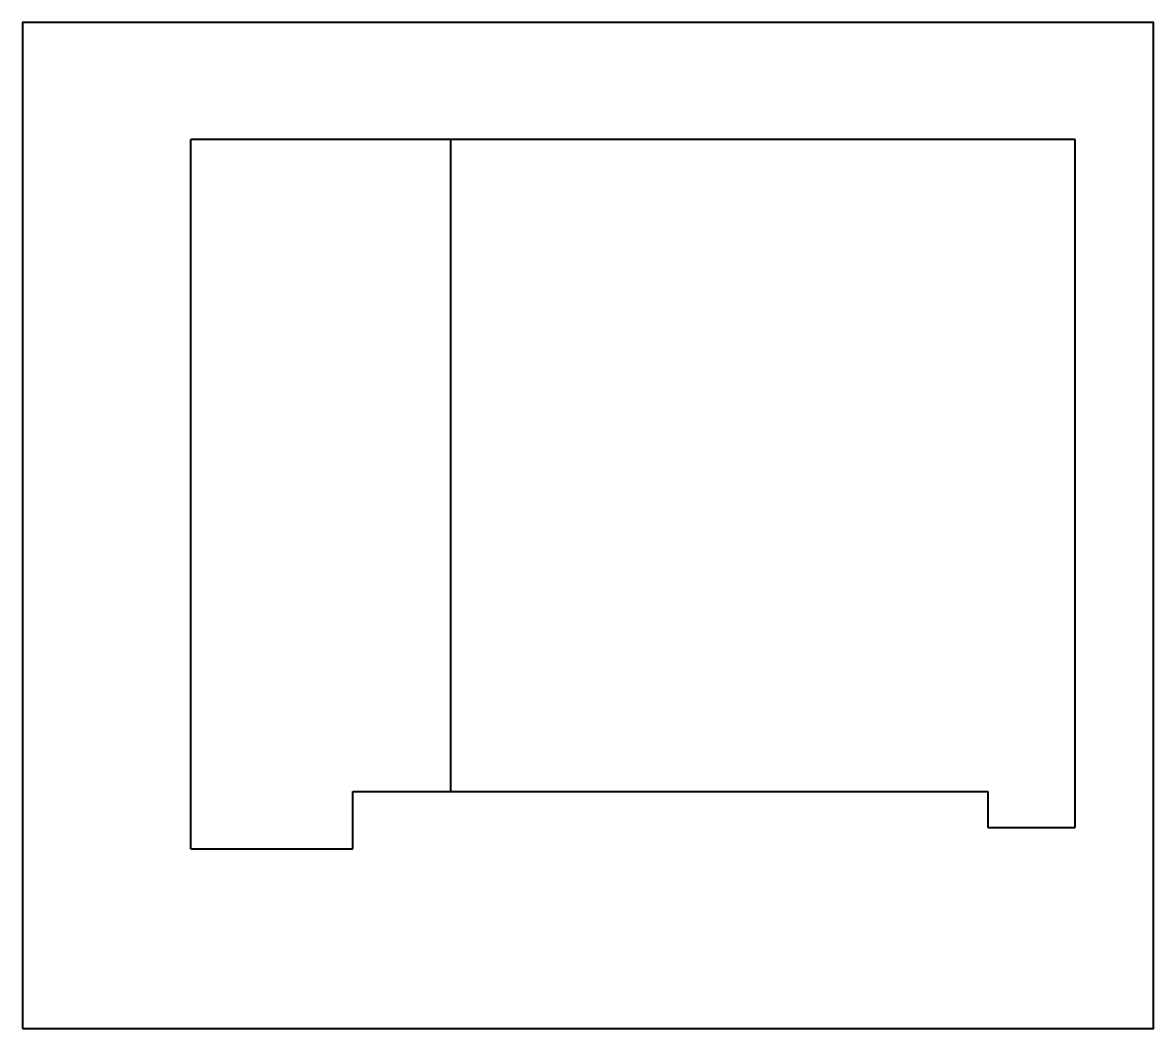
# Model space of a CAD drawing. Header units: metres. Extents: x 1292 to 1403, y 278 to 377.
import ezdxf

# ---------------------------------------------------------------- set-up
doc = ezdxf.new("R2010")
doc.units = ezdxf.units.M
doc.header["$MEASUREMENT"] = 0

msp = doc.modelspace()

# ---------------------------------------------------------------- linework, layer by layer
at = {"color": 1, "lineweight": 40}
for p, q in [((1395.18, 365.12), (1308.67, 365.12)), ((1308.67, 295.76), (1308.67, 365.12)), ((1334.06, 365.12), (1308.67, 365.12)), ((1308.67, 295.76), (1308.67, 365.12)), ((1334.06, 365.12), (1334.06, 301.35)), ((1395.18, 297.83), (1395.18, 365.12)), ((1324.5, 295.76), (1324.5, 301.35)), ((1324.5, 301.35), (1386.65, 301.35)), ((1324.5, 295.76), (1324.5, 301.35)), ((1324.5, 301.35), (1334.06, 301.35)), ((1386.65, 301.35), (1386.65, 297.83)), ((1386.65, 297.83), (1395.18, 297.83)), ((1308.67, 295.76), (1324.5, 295.76)), ((1308.67, 295.76), (1324.5, 295.76))]:
    msp.add_line(p, q, dxfattribs=at)
msp.add_lwpolyline([(1292.2, 278.19), (1402.84, 278.19), (1402.84, 376.54), (1292.2, 376.54)], close=True, dxfattribs=at)

doc.saveas('drawing.dxf')
